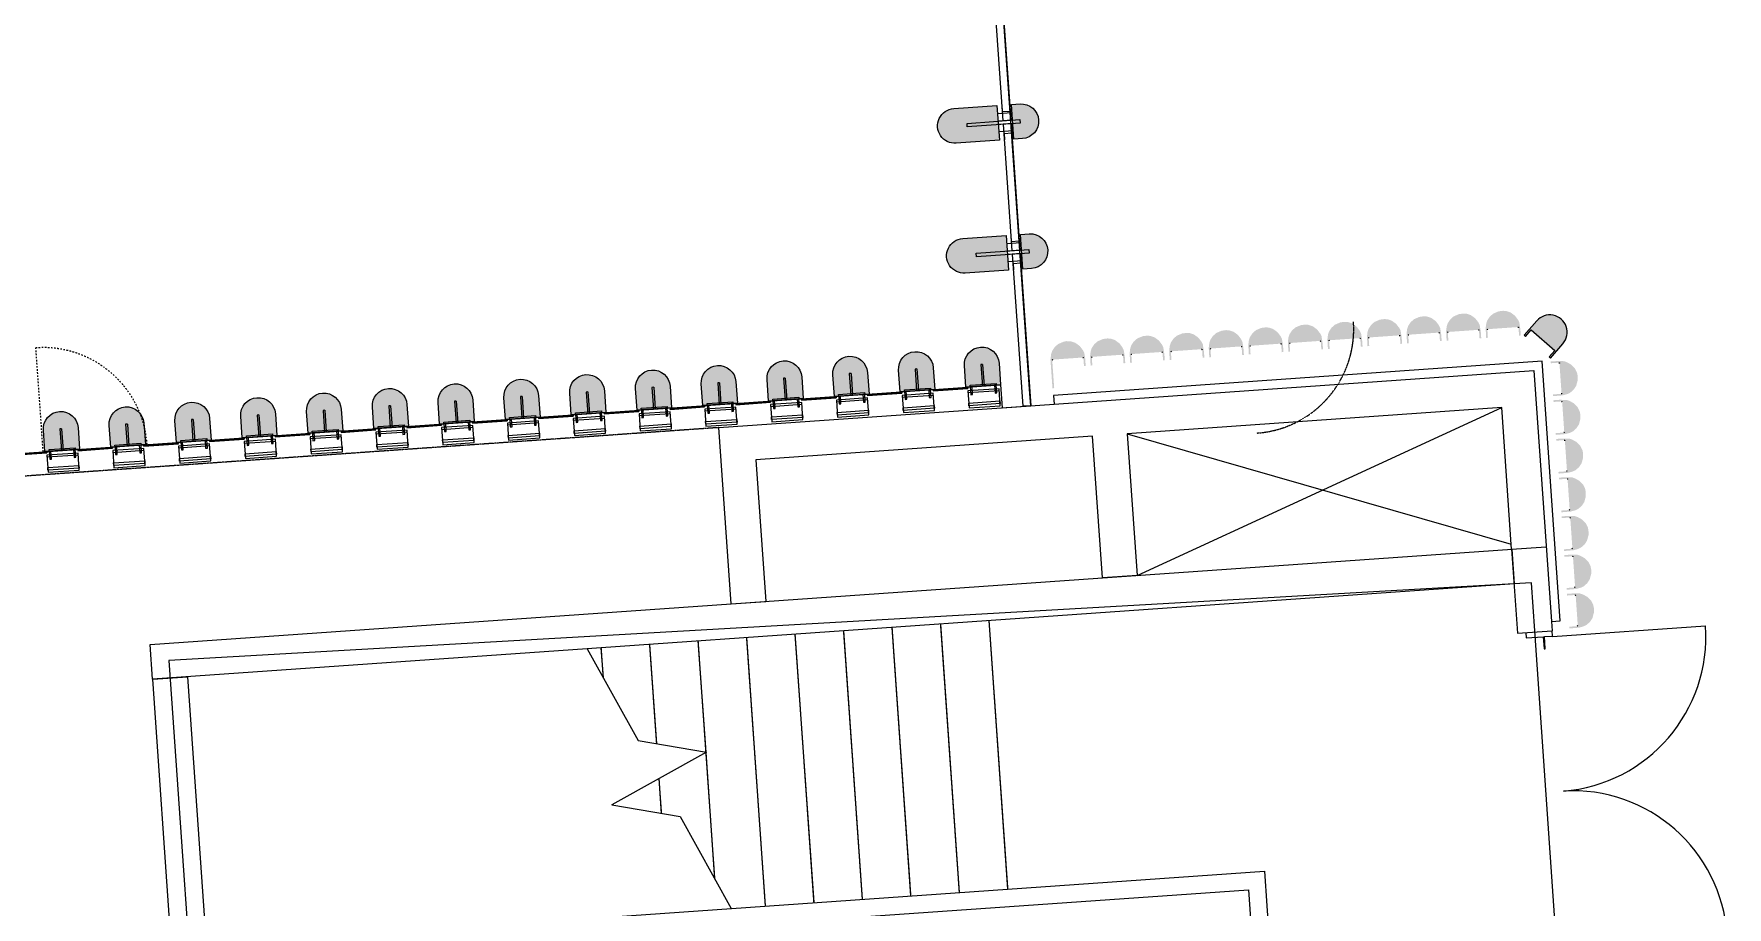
# Model space of a CAD drawing. Header units: millimetres. Extents: x 306 to 836129804, y -168137 to 818603917.
# Drawn here: x 833884647 to 833894402, y 817981290 to 817986320 of the extents above; entities that cross this region are included whole.
import ezdxf

# ---------------------------------------------------------------- set-up
doc = ezdxf.new("R2010")
doc.units = ezdxf.units.MM
doc.header["$LTSCALE"] = 3
for name, pattern in [('Dash', [6, 3, -3]), ('HIDDEN', [0.375, 0.25, -0.125]), ('Overhead', [1.8, 1.2, -0.6])]:
    doc.linetypes.add(name, pattern=pattern)
for name, color, linetype, lineweight in [('A-010-M_LINE', 251, 'Continuous', 13), ('A-200-M_WALL_EXT', 251, 'Continuous', 13), ('A-200-M_WALL_INT', 251, 'Continuous', 13), ('A-214-M_CURT_WALL', 251, 'Continuous', 13), ('A-215-M_CURT_PANEL', 251, 'Continuous', 13), ('A-215-MH_CURT_PANEL', 251, 'Dash', 13), ('A-242-M_STAIR', 251, 'Continuous', 13), ('A-242-MB_STAIR', 251, 'Continuous', 13), ('A-325-M_DOOR', 251, 'Continuous', 13), ('A-810-M_ROOMS', 251, 'Continuous', 13), ('Z-060-M_DETAIL', 253, 'Continuous', 5), ('Z-060-M_LINE_MEDIUM', 253, 'Continuous', 9)]:
    doc.layers.add(name, color=color, linetype=linetype, lineweight=lineweight)
doc.layers.add('UAJ-00XREF', color=7, linetype='Continuous')

# ---------------------------------------------------------------- blocks, each defined once
blk = doc.blocks.new('System Panel - ARC_Glazed-40650284-0300')
at = {"layer": 'A-215-M_CURT_PANEL', "lineweight": 9}
for p, q in [((-444.2, 44), (434.2, 44)), ((-444.2, 0), (-444.2, 44)), ((434.2, 0), (-444.2, 0)), ((434.2, 0), (434.2, 44))]:
    blk.add_line(p, q, dxfattribs=at)
blk = doc.blocks.new('System Panel - ARC_Glazed-27541355-0300')
at = {"layer": 'A-215-M_CURT_PANEL', "lineweight": 9}
for p, q in [((-365, 44), (365, 44)), ((-365, 0), (-365, 44)), ((365, 0), (-365, 0)), ((365, 0), (365, 44))]:
    blk.add_line(p, q, dxfattribs=at)
blk = doc.blocks.new('Circular Mullion - ARC_CW_CERAMIC MULLION-30650210-0300')
at = {"layer": 'Z-060-M_LINE_MEDIUM', "lineweight": 18}
h = blk.add_hatch(color=256, dxfattribs=at)
h.paths.add_polyline_path([(0, 160), (27.6, 155.9), (50, 146.6), (76.1, 123.7), (86.6, 110), (96.6, 85.9), (100, 46.2), (100, 10), (-100, 10), (-100, 60), (-93.3, 93.9), (-86.6, 110), (-70.7, 130.7), (-50, 146.6), (-17.3, 157.7), (-10, 158.7)], flags=0)
h.paths.add_polyline_path([(-17.4, -73.5), (100, -73.5), (100, -323.5), (93.2, -357.6), (86.6, -373.5), (70.7, -394.2), (44.6, -412.3), (20.7, -420.8), (0, -423.5), (-25.9, -420.1), (-50, -410.1), (-75.6, -387.8), (-86.6, -373.5), (-96.6, -349.4), (-100, -323.5), (-100, -73.5), (-45.5, -73.5)], flags=0)
at = {"layer": 'Z-060-M_DETAIL', "lineweight": 18}
for p, q in [((-100, 60), (-100, 10)), ((-100, 10), (100, 10)), ((100, 10), (100, 60)), ((100, -73.5), (-100, -73.5)), ((-100, -73.5), (-100, -323.5)), ((100, -323.5), (100, -73.5))]:
    blk.add_line(p, q, dxfattribs=at)
for centre, start, end in [((0, 60), 0, 180), ((0, -323.5), 180, 360)]:
    blk.add_arc(centre, 100, start, end, dxfattribs=at)
at = {"layer": 'Z-060-M_LINE_MEDIUM'}
for p, q in [((-63, 0), (-100, 0)), ((-63, -44), (-63, 0)), ((-51.7, 10), (-51.7, -73.5)), ((-10, 52.5), (-10, -252.5)), ((10, 52.5), (-10, 52.5)), ((10, -252.5), (10, 52.5)), ((51.7, 10), (51.7, -73.5)), ((63, 0), (100, 0)), ((63, -44), (63, 0)), ((-63, -44), (-100, -44)), ((63, -44), (100, -44)), ((-10, -252.5), (10, -252.5))]:
    blk.add_line(p, q, dxfattribs=at)
blk = doc.blocks.new('Circular Mullion - CERAMIC_MULLIONS-V43-0300')
at = {"layer": 'Z-060-M_DETAIL'}
h = blk.add_hatch(dxfattribs=at)
h.set_pattern_fill('FP_23', color=256, style=0, pattern_type=2)
h.set_pattern_definition([(40.001, (-59551.3, -90738), (1413.194, -378.638), [152.4, -1676.4]), (95.001, (-59551.3, -90738), (-1456.265, -543.098), [121.92, -1341.12]), (349.549, (-59561.9, -90616.5), (889.342, -1597.993), [129.52, -1424.721]), (43.817, (-59144.9, -90738), (2152.89, -425.62), [228.6, -2514.6]), (353.365, (-59173, -90557.3), (1490.58, -2302.893), [194.28, -2137.08]), (98.817, (-59144.9, -90738), (-2461.72, 1210.41), [182.88, -2011.68]), (69.001, (-59246.5, -90534.8), (1419.575, 353.966), [152.4, -1676.4]), (124.001, (-59246.5, -90534.8), (-1010.38, -1181.015), [121.92, -1341.12]), (18.549, (-59314.6, -90433.7), (1552.558, -966.475), [129.52, -1424.721]), (52.501, (-59551.27, -90738), (-151.2197, 659.7837), [67.056, -1257.808, 67.056, -2640.584]), (52.501, (-59551.27, -90738), (-151.2197, 659.7837), [-1391.92, -1294.384, 67.056, -1279.144]), (82.501, (-59551.3, -90738), (-635.7946, 723.761), [67.056, -709.168, 67.056, -1740.408]), (82.501, (-59551.3, -90738), (-635.7946, 723.761), [-843.28, -1227.328, 67.056, -446.024]), (122.501, (-59551.26, -91191.1), (-963.7366, 499.946), [67.056, -440.944, 67.056, -3621.024]), (122.501, (-59551.26, -91191.1), (-963.7366, 499.946), [-575.056, -1517.904, 67.056, -2036.064]), (132.501, (-59551.3, -91394.3), (-1198.252, -99.378), [67.056, -593.344, 67.056, -2479.04]), (132.501, (-59551.3, -91394.3), (-1198.252, -99.378), [-727.456, -985.52, 67.056, -1426.464])])
h.paths.add_polyline_path([(-10, -73.5), (-10, 10), (10, 10), (10, -73.5)], flags=0)
at = {"layer": 'A-214-M_CURT_WALL', "lineweight": 9}
for p, q in [((-10, 10), (-10, -73.5)), ((10, 10), (10, -73.5))]:
    blk.add_line(p, q, dxfattribs=at)
blk = doc.blocks.new('Circular Mullion - CERAMIC_MULLIONS-V44-0300')
at = {"layer": 'A-214-M_CURT_WALL', "lineweight": 9}
for p, q in [((-10, 10), (-10, -73.5)), ((10, 10), (10, -73.5))]:
    blk.add_line(p, q, dxfattribs=at)
blk = doc.blocks.new('Circular Mullion - Type A_150mm Profile-25928163-0300')
at = {"layer": 'A-214-M_CURT_WALL'}
blk.add_hatch(color=256, dxfattribs=at).paths.add_polyline_path([(-100, 0), (-90, 0), (-90, -49.5), (90, -49.5), (90, 0), (100, 0), (99.3, -55.5), (93.7, -82.9), (86.6, -100), (70.7, -120.7), (50, -136.6), (18, -147.6), (-7.1, -149.1), (-25.9, -146.6), (-50, -136.6), (-73.9, -116.5), (-90, -91.8), (-96.6, -75.9), (-100, -34.4), (-100, -16)], flags=0)
blk = doc.blocks.new('Circular Mullion - CERAMIC TUBES 150mm-V183-0300')
at = {"layer": 'A-214-M_CURT_WALL', "lineweight": 9}
for centre, start, end in [((-87, -46.5), 180, 270), ((87, -46.5), 270, 0)]:
    blk.add_arc(centre, 3, start, end, dxfattribs=at)
blk = doc.blocks.new('Circular Mullion - CERAMIC TUBES 150mm-V182-0300')
at = {"layer": 'A-214-M_CURT_WALL', "lineweight": 9}
for centre, start, end in [((-87, 46.5), 90, 180), ((87, 46.5), 0, 90)]:
    blk.add_arc(centre, 3, start, end, dxfattribs=at)
blk = doc.blocks.new('Circular Mullion - Type A_150mm Profile-28038416-0300')
at = {"layer": 'A-214-M_CURT_WALL'}
blk.add_hatch(color=256, dxfattribs=at).paths.add_polyline_path([(-100, -16), (-100, 0), (-90, 0), (-90, -49.5), (90, -49.5), (90, 115), (100, 115), (100, -50), (93.7, -82.9), (86.6, -100), (70.7, -120.7), (50, -136.6), (18, -147.6), (0, -150), (-25.9, -146.6), (-50, -136.6), (-73.9, -116.5), (-90, -91.8), (-96.6, -75.9), (-100, -49.5), (-100, -19.7)], flags=0)
blk = doc.blocks.new('Circular Mullion - CERAMIC TUBES 150mm_End Cap_Left_-V186-0300')
at = {"layer": 'A-214-M_CURT_WALL', "lineweight": 9}
for centre, start, end in [((-87, 46.5), 90, 180), ((87, 46.5), 0, 90)]:
    blk.add_arc(centre, 3, start, end, dxfattribs=at)
blk = doc.blocks.new('Circular Mullion - Type A-25928776-0300')
at = {"layer": 'A-214-M_CURT_WALL'}
blk.add_hatch(color=256, dxfattribs=at).paths.add_polyline_path([(-100, -0.2), (-90, -0.2), (-90, -49.5), (90, -47.4), (90, 0), (100, 0), (100, -109.3), (96.6, -135.2), (86.6, -159.3), (63.9, -185.3), (50, -195.9), (25.9, -205.9), (0, -209.3), (-25.9, -205.9), (-55.3, -191.8), (-70.7, -180), (-86.6, -159.3), (-96.6, -135.2), (-100, -109.3), (-100, -38.2)], flags=0)
at = {"layer": 'Z-060-M_DETAIL'}
for p, q in [((100, 0), (90, 0)), ((90, 0), (90, -49.5)), ((100, -109.3), (100, 0)), ((-90, -0.2), (-100, -0.2)), ((-100, -0.2), (-100, -109.3)), ((-90, -49.5), (-90, -0.2)), ((90, -49.5), (-90, -49.5))]:
    blk.add_line(p, q, dxfattribs=at)
blk.add_arc((0, -109.3), 100, 180, 0, dxfattribs=at)
blk = doc.blocks.new('Circular Mullion - CERAMIC TUBES 209mm-V187-0300')
at = {"layer": 'A-214-M_CURT_WALL', "lineweight": 9}
blk.add_line((-97, 0), (-93, 0), dxfattribs=at)
for centre, start, end in [((-87, 46.5), 90, 165), ((87, 46.5), 15, 90)]:
    blk.add_arc(centre, 3, start, end, dxfattribs=at)
blk = doc.blocks.new('Circular Mullion - ARC_225mm CERAMIC MULLION-27539017-0300')
at = {"layer": 'Z-060-M_DETAIL', "lineweight": 9}
blk.add_hatch(color=256, dxfattribs=at).paths.add_polyline_path([(100, -125), (96.6, -150.9), (86.6, -175), (70.7, -195.7), (50, -211.6), (25.9, -221.6), (0, -225), (-25.9, -221.6), (-50, -211.6), (-70.7, -195.7), (-86.6, -175), (-96.6, -150.9), (-100, -125), (-100, 0), (100, 0)], flags=0)
at = {"layer": 'Z-060-M_DETAIL'}
for p, q in [((-90, 120), (90, 120)), ((-90, 21.5), (-90, 120)), ((90, 108), (-90, 108)), ((-90, 108), (-90, 92.6)), ((90, 120), (90, 21.5)), ((90, 92.6), (90, 108)), ((-90, 92.6), (90, 92.6)), ((90, 33.5), (-90, 33.5)), ((90, 21.5), (-90, 21.5)), ((-75, 45), (-65, 45)), ((-75, 0), (-75, 45)), ((-65, 45), (-65, 0)), ((65, 45), (75, 45)), ((65, 0), (65, 45)), ((75, 45), (75, 0)), ((-75, 0), (-75, -10)), ((-65, 0), (-75, 0)), ((-75, -10), (75, -10)), ((-5, -125), (-5, 0)), ((5, -125), (5, 0)), ((75, 0), (65, 0)), ((75, -10), (75, 0)), ((5, -125), (-5, -125))]:
    blk.add_line(p, q, dxfattribs=at)
at = {"layer": 'Z-060-M_LINE_MEDIUM'}
for p, q in [((100, 0), (-100, 0)), ((-100, 0), (-100, -125)), ((100, -125), (100, 0))]:
    blk.add_line(p, q, dxfattribs=at)
blk.add_arc((0, -125), 100, 180, 360, dxfattribs=at)
blk = doc.blocks.new('ARC_CWP_PERFORATED METAL_STRAIGHT - ARC_CWP_PERFORATED METAL_STRAIGHT-39675528-0300')
at = {"layer": 'A-215-M_CURT_PANEL', "lineweight": 9}
for p, q in [((100, -5), (-100, -5)), ((-100, -5), (-100, -8)), ((-100, -8), (100, -8)), ((100, -5), (100, -8))]:
    blk.add_line(p, q, dxfattribs=at)
blk = doc.blocks.new('ARC_CWP_Access Panel - ARC_CWP_Access Panel-39744233-0300')
at = {"layer": 'A-215-M_CURT_PANEL', "lineweight": 9}
for p, q in [((100, -5), (-100, -5)), ((-100, -5), (-100, -8)), ((-100, -8), (100, -8)), ((100, -5), (100, -8))]:
    blk.add_line(p, q, dxfattribs=at)
at = {"layer": 'A-215-MH_CURT_PANEL'}
blk.add_line((-300, 0), (-300, 599.9), dxfattribs=at)
blk.add_arc((-300, 0), 599.9, 360, 90, dxfattribs=at)
blk = doc.blocks.new('3A35X-MAGP-P-MP-00')
at = {"layer": 'A-010-M_LINE'}
for p, q in [((834473087.8, 817984433.7), (834470273.3, 817984236.9)), ((834470276.8, 817984187), (834473041.5, 817984380.3)), ((834473041.5, 817984380.3), (834473142.4, 817982936)), ((834473192.3, 817982939.5), (834473087.8, 817984433.7)), ((834470273.3, 817984236.9), (834470276.8, 817984187)), ((834470755.2, 817983200.1), (834472855.9, 817984166.8)), ((834470698.2, 817984016), (834472910.8, 817983380.9)), ((834473142.4, 817982936), (834473192.3, 817982939.5))]:
    blk.add_line(p, q, dxfattribs=at)
at = {"layer": 'A-010-M_LINE', "linetype": 'HIDDEN'}
blk.add_line((834468345, 817984052), (834463920.9, 817983742.7), dxfattribs=at)
blk.add_arc((834471403.3, 817984619.1), 600, 273.99891, 3.99891, dxfattribs=at)
at = {"layer": 'A-200-M_WALL_EXT', "lineweight": 13}
for p, q in [((834465069.1, 817982802.6), (834472915, 817983351.1)), ((834472928.9, 817983151.6), (834472915, 817983351.1)), ((834472928.9, 817983151.6), (834467668.4, 817982783.9)), ((834465083.1, 817982603.1), (834465069.1, 817982802.6)), ((834467587.2, 817982778.2), (834465083.1, 817982603.1))]:
    blk.add_line(p, q, dxfattribs=at)
at = {"layer": 'A-200-M_WALL_INT'}
for p, q in [((834468345, 817984052), (834470276.8, 817984187)), ((834472855.9, 817984166.8), (834470698.2, 817984016)), ((834472912.9, 817983351), (834472855.9, 817984166.8)), ((834468416, 817983036.6), (834468345, 817984052)), ((834470498.7, 817984002.1), (834468558.4, 817983866.4)), ((834470555.7, 817983186.2), (834470498.7, 817984002.1)), ((834470698.2, 817984016), (834470755.2, 817983200.1)), ((834468558.4, 817983866.4), (834468615.5, 817983050.6)), ((834472912.9, 817983351), (834473112.4, 817983364.9)), ((834472912.9, 817983351), (834473112.4, 817983364.9)), ((834472912.9, 817983351), (834472946.7, 817982867.2)), ((834470755.2, 817983200.1), (834470555.7, 817983186.2)), ((834468416, 817983036.6), (834468615.5, 817983050.6)), ((834473142.4, 817982936), (834473146.3, 817982881.1)), ((834472946.7, 817982867.2), (834473146.3, 817982881.1)), ((834465084.7, 817982603.2), (834465284.2, 817982617.2)), ((834465379, 817978393.5), (834465084.7, 817982603.2)), ((834465284.2, 817982617.2), (834465578.5, 817978407.5)), ((834466938.6, 817981179.1), (834471488.7, 817981497.2)), ((834471488.7, 817981497.2), (834471502.7, 817981297.6)), ((834471502.7, 817981297.6), (834471552.9, 817980579.4))]:
    blk.add_line(p, q, dxfattribs=at)
at = {"layer": 'A-242-M_STAIR', "linetype": 'Overhead'}
for p, q in [((834469452.4, 817981354.8), (834469344.3, 817982901)), ((834469731.7, 817981374.3), (834469623.7, 817982920.6)), ((834470011.1, 817981393.9), (834469903, 817982940.1)), ((834467987.8, 817982230.7), (834467947.7, 817982803.4)), ((834468271.8, 817982182.3), (834468227.1, 817982822.9)), ((834468614.5, 817981296.2), (834468506.4, 817982842.4)), ((834468893.8, 817981315.7), (834468785.7, 817982862)), ((834469173.1, 817981335.3), (834469065, 817982881.5)), ((834467680.6, 817982609.8), (834467668.4, 817982783.9)), ((834468323, 817981450.8), (834468272, 817982180.1)), ((834468015.8, 817981829.9), (834468001.8, 817982030.3)), ((834467731.7, 817981878.2), (834467731.6, 817981880.5))]:
    blk.add_line(p, q, dxfattribs=at)
at = {"layer": 'A-242-M_STAIR'}
for p, q in [((834469452.4, 817981354.8), (834469344.3, 817982901)), ((834469731.7, 817981374.3), (834469623.7, 817982920.6)), ((834470011.1, 817981393.9), (834469903, 817982940.1)), ((834467987.8, 817982230.7), (834467947.7, 817982803.4)), ((834468271.8, 817982182.3), (834468227.1, 817982822.9)), ((834468614.5, 817981296.2), (834468506.4, 817982842.4)), ((834468893.8, 817981315.7), (834468785.7, 817982862)), ((834469173.1, 817981335.3), (834469065, 817982881.5)), ((834467668.4, 817982783.9), (834467587.2, 817982778.2)), ((834467680.6, 817982609.8), (834467668.4, 817982783.9)), ((834468323, 817981450.8), (834468272, 817982180.1)), ((834468015.8, 817981829.9), (834468001.8, 817982030.3)), ((834467731.7, 817981878.2), (834467731.6, 817981880.5))]:
    blk.add_line(p, q, dxfattribs=at)
at = {"layer": 'A-242-MB_STAIR'}
for p, q in [((834467587.2, 817982778.2), (834467880.6, 817982248.9)), ((834467880.6, 817982248.9), (834468275.1, 817982181.8)), ((834468275.1, 817982181.8), (834467728.5, 817981878.8)), ((834467728.5, 817981878.8), (834468123, 817981811.6)), ((834468123, 817981811.6), (834468416.3, 817981282.4))]:
    blk.add_line(p, q, dxfattribs=at)
at = {"layer": 'A-325-M_DOOR'}
blk.add_line((834473148.6, 817982848.2), (834474029.9, 817982909.8), dxfattribs=at)
at = {"layer": 'A-325-M_DOOR', "lineweight": 9}
for p, q in [((834472994.6, 817982870.5), (834472996.7, 817982840.6)), ((834472996.7, 817982840.6), (834473094.5, 817982847.4)), ((834473094.5, 817982847.4), (834473099.4, 817982777.6)), ((834473101.5, 817982847.9), (834473148.4, 817982851.2)), ((834473106.3, 817982778.1), (834473101.5, 817982847.9)), ((834473148.4, 817982851.2), (834473146.3, 817982881.1)), ((834473099.4, 817982777.6), (834473106.3, 817982778.1))]:
    blk.add_line(p, q, dxfattribs=at)
at = {"layer": 'A-325-M_DOOR'}
for centre, start, end in [((834473140, 817982847.6), 274.54836, 3.99891), ((834473264.4, 817981067.9), 3.99891, 93.44946)]:
    blk.add_arc(centre, 892, start, end, dxfattribs=at)
at = {"layer": 'A-810-M_ROOMS', "flags": 128}
blk.add_lwpolyline([(834465085.8, 817974771.6), (834464865.7, 817977918.8), (834464850.9, 817978131.1), (834464308.7, 817978093.2), (834464157.8, 817978224.4), (834463773.4, 817983723.4), (834463904.6, 817983874.4), (834468435.5, 817984191.1), (834469968.6, 817984298.3), (834469977.9, 817984166.1), (834470142.5, 817984177.6), (834470137.6, 817984246.7), (834470118.4, 817984521.6), (834468190.7, 818012091.5)], dxfattribs=at)
blk.add_lwpolyline([(834465363.7, 817980046.5), (834467008.1, 817980161.4), (834467102.4, 817980269.9), (834467045.3, 817981086.3), (834471396, 817981390.4), (834471460.1, 817980472.7), (834471559.9, 817980479.6), (834473205.9, 817980594.7), (834473176, 817981021.7), (834473046, 817982881.1), (834473026.7, 817983156.9), (834465177.5, 817982710)], close=True, dxfattribs=at)
at = {"layer": 'A-214-M_CURT_WALL', "lineweight": 18, "extrusion": (0, 0, -1), "rotation": 86.000376102104}
for p in [(-834470028.2, 817985812), (-834470080.5, 817985063.9)]:
    blk.add_blockref('Circular Mullion - ARC_CW_CERAMIC MULLION-30650210-0300', p, dxfattribs=at)
at = {"layer": 'A-214-M_CURT_WALL'}
for name, p, rotation in [('Circular Mullion - Type A_150mm Profile-25928163-0300', (834471726.6, 817984495.9), 183.9989085257713), ('Circular Mullion - Type A_150mm Profile-25928163-0300', (834471954.4, 817984511.9), 183.9989085257713), ('Circular Mullion - Type A_150mm Profile-25928163-0300', (834472182.3, 817984527.8), 183.9989085257713), ('Circular Mullion - Type A_150mm Profile-25928163-0300', (834472410.2, 817984543.7), 183.9989085257713), ('Circular Mullion - Type A_150mm Profile-25928163-0300', (834472638.1, 817984559.6), 183.9989085257713), ('Circular Mullion - Type A_150mm Profile-25928163-0300', (834472866, 817984575.6), 183.9989085257713), ('Circular Mullion - Type A-25928776-0300', (834473061.1, 817984518.3), 138.9989085257697), ('Circular Mullion - Type A_150mm Profile-28038416-0300', (834470359.3, 817984400.3), 183.9989085257713), ('Circular Mullion - Type A_150mm Profile-25928163-0300', (834470587.2, 817984416.3), 183.9989085257713), ('Circular Mullion - Type A_150mm Profile-25928163-0300', (834470815, 817984432.2), 183.9989085257713), ('Circular Mullion - Type A_150mm Profile-25928163-0300', (834471042.9, 817984448.1), 183.9989085257713), ('Circular Mullion - Type A_150mm Profile-25928163-0300', (834471270.8, 817984464.1), 183.9989085257713), ('Circular Mullion - Type A_150mm Profile-25928163-0300', (834471498.7, 817984480), 183.9989085257713)]:
    blk.add_blockref(name, p, dxfattribs=dict(at, rotation=rotation))
at = {"layer": 'A-214-M_CURT_WALL', "lineweight": 9, "extrusion": (0, 0, -1)}
for name, p, rotation in [('Circular Mullion - CERAMIC TUBES 150mm-V182-0300', (-834471726.6, 817984495.9), 356.0010914742286), ('Circular Mullion - CERAMIC TUBES 150mm-V182-0300', (-834471954.4, 817984511.9), 356.0010914742286), ('Circular Mullion - CERAMIC TUBES 150mm-V182-0300', (-834472182.3, 817984527.8), 356.0010914742286), ('Circular Mullion - CERAMIC TUBES 150mm-V182-0300', (-834472410.2, 817984543.7), 356.0010914742286), ('Circular Mullion - CERAMIC TUBES 150mm-V182-0300', (-834472638.1, 817984559.6), 356.0010914742286), ('Circular Mullion - CERAMIC TUBES 150mm-V182-0300', (-834472866, 817984575.6), 356.0010914742286), ('Circular Mullion - ARC_225mm CERAMIC MULLION-27539017-0300', (-834469110.9, 817984238.4), 176.0010914742286), ('Circular Mullion - ARC_225mm CERAMIC MULLION-27539017-0300', (-834469489.9, 817984264.8), 176.0010914742286), ('Circular Mullion - ARC_225mm CERAMIC MULLION-27539017-0300', (-834469868.9, 817984291.3), 176.0010914742286), ('Circular Mullion - CERAMIC TUBES 150mm_End Cap_Left_-V186-0300', (-834470359.3, 817984400.3), 356.0010914742286), ('Circular Mullion - CERAMIC TUBES 150mm-V182-0300', (-834470587.2, 817984416.3), 356.0010914742286), ('Circular Mullion - CERAMIC TUBES 150mm-V182-0300', (-834470815, 817984432.2), 356.0010914742286), ('Circular Mullion - CERAMIC TUBES 150mm-V182-0300', (-834471042.9, 817984448.1), 356.0010914742286), ('Circular Mullion - CERAMIC TUBES 150mm-V182-0300', (-834471270.8, 817984464.1), 356.0010914742286), ('Circular Mullion - CERAMIC TUBES 150mm-V182-0300', (-834471498.7, 817984480), 356.0010914742286), ('Circular Mullion - ARC_225mm CERAMIC MULLION-27539017-0300', (-834467594.9, 817984132.4), 176.0010914742286), ('Circular Mullion - ARC_225mm CERAMIC MULLION-27539017-0300', (-834467973.9, 817984158.9), 176.0010914742286), ('Circular Mullion - ARC_225mm CERAMIC MULLION-27539017-0300', (-834468352.9, 817984185.4), 176.0010914742286), ('Circular Mullion - ARC_225mm CERAMIC MULLION-27539017-0300', (-834468731.9, 817984211.9), 176.0010914742286), ('Circular Mullion - CERAMIC TUBES 150mm-V183-0300', (-834473145, 817984332.9), 266.0010914742286), ('Circular Mullion - ARC_225mm CERAMIC MULLION-27539017-0300', (-834466457.9, 817984052.9), 176.0010914742286), ('Circular Mullion - ARC_225mm CERAMIC MULLION-27539017-0300', (-834466836.9, 817984079.4), 176.0010914742286), ('Circular Mullion - ARC_225mm CERAMIC MULLION-27539017-0300', (-834467215.9, 817984105.9), 176.0010914742286), ('Circular Mullion - ARC_225mm CERAMIC MULLION-27539017-0300', (-834464941.9, 817983946.9), 176.0010914742286), ('Circular Mullion - ARC_225mm CERAMIC MULLION-27539017-0300', (-834465320.9, 817983973.4), 176.0010914742286), ('Circular Mullion - ARC_225mm CERAMIC MULLION-27539017-0300', (-834465699.9, 817983999.9), 176.0010914742286), ('Circular Mullion - ARC_225mm CERAMIC MULLION-27539017-0300', (-834466078.9, 817984026.4), 176.0010914742286), ('Circular Mullion - CERAMIC TUBES 150mm-V183-0300', (-834473160.6, 817984109.9), 266.0010914742286), ('Circular Mullion - ARC_225mm CERAMIC MULLION-27539017-0300', (-834464562.9, 817983920.4), 176.0010914742286), ('Circular Mullion - CERAMIC TUBES 150mm-V183-0300', (-834473176.2, 817983886.8), 266.0010914742286), ('Circular Mullion - CERAMIC TUBES 150mm-V183-0300', (-834473191.8, 817983663.8), 266.0010914742286), ('Circular Mullion - CERAMIC TUBES 150mm-V183-0300', (-834473207.4, 817983440.8), 266.0010914742286), ('Circular Mullion - CERAMIC TUBES 150mm-V183-0300', (-834473222.9, 817983217.8), 266.0010914742286), ('Circular Mullion - CERAMIC TUBES 150mm-V183-0300', (-834473238.5, 817982994.8), 266.0010914742286)]:
    blk.add_blockref(name, p, dxfattribs=dict(at, rotation=rotation))
at = {"layer": 'A-214-M_CURT_WALL', "extrusion": (0, 0, -1), "rotation": 266.0010914742286}
for p in [(-834473145, 817984332.9), (-834473160.6, 817984109.9), (-834473176.2, 817983886.8), (-834473191.8, 817983663.8), (-834473207.4, 817983440.8), (-834473222.9, 817983217.8), (-834473238.5, 817982994.8)]:
    blk.add_blockref('Circular Mullion - Type A_150mm Profile-25928163-0300', p, dxfattribs=at)
at = {"layer": 'A-215-M_CURT_PANEL'}
for name, p, rotation in [('System Panel - ARC_Glazed-27541355-0300', (834470002, 817986186.1), 93.99962389789602), ('System Panel - ARC_Glazed-27541355-0300', (834470054.3, 817985437.9), 93.99962389789602), ('ARC_CWP_Access Panel - ARC_CWP_Access Panel-39744233-0300', (834464752.4, 817983933.7), 3.998908525771384), ('ARC_CWP_PERFORATED METAL_STRAIGHT - ARC_CWP_PERFORATED METAL_STRAIGHT-39675528-0300', (834469679.4, 817984278.1), 3.998908525771384), ('ARC_CWP_PERFORATED METAL_STRAIGHT - ARC_CWP_PERFORATED METAL_STRAIGHT-39675528-0300', (834468163.4, 817984172.1), 3.998908525771384), ('ARC_CWP_PERFORATED METAL_STRAIGHT - ARC_CWP_PERFORATED METAL_STRAIGHT-39675528-0300', (834468542.4, 817984198.6), 3.998908525771384), ('ARC_CWP_PERFORATED METAL_STRAIGHT - ARC_CWP_PERFORATED METAL_STRAIGHT-39675528-0300', (834468921.4, 817984225.1), 3.998908525771384), ('ARC_CWP_PERFORATED METAL_STRAIGHT - ARC_CWP_PERFORATED METAL_STRAIGHT-39675528-0300', (834469300.4, 817984251.6), 3.998908525771384), ('ARC_CWP_PERFORATED METAL_STRAIGHT - ARC_CWP_PERFORATED METAL_STRAIGHT-39675528-0300', (834466647.4, 817984066.1), 3.998908525771384), ('ARC_CWP_PERFORATED METAL_STRAIGHT - ARC_CWP_PERFORATED METAL_STRAIGHT-39675528-0300', (834467026.4, 817984092.6), 3.998908525771384), ('ARC_CWP_PERFORATED METAL_STRAIGHT - ARC_CWP_PERFORATED METAL_STRAIGHT-39675528-0300', (834467405.4, 817984119.1), 3.998908525771384), ('ARC_CWP_PERFORATED METAL_STRAIGHT - ARC_CWP_PERFORATED METAL_STRAIGHT-39675528-0300', (834467784.4, 817984145.6), 3.998908525771384), ('ARC_CWP_PERFORATED METAL_STRAIGHT - ARC_CWP_PERFORATED METAL_STRAIGHT-39675528-0300', (834465510.4, 817983986.6), 3.998908525771384), ('ARC_CWP_PERFORATED METAL_STRAIGHT - ARC_CWP_PERFORATED METAL_STRAIGHT-39675528-0300', (834465889.4, 817984013.1), 3.998908525771384), ('ARC_CWP_PERFORATED METAL_STRAIGHT - ARC_CWP_PERFORATED METAL_STRAIGHT-39675528-0300', (834466268.4, 817984039.6), 3.998908525771384), ('ARC_CWP_PERFORATED METAL_STRAIGHT - ARC_CWP_PERFORATED METAL_STRAIGHT-39675528-0300', (834464373.4, 817983907.2), 3.998908525771384), ('ARC_CWP_PERFORATED METAL_STRAIGHT - ARC_CWP_PERFORATED METAL_STRAIGHT-39675528-0300', (834465131.4, 817983960.2), 3.998908525771384)]:
    blk.add_blockref(name, p, dxfattribs=dict(at, rotation=rotation))
at = {"layer": 'A-215-M_CURT_PANEL', "lineweight": 9, "rotation": 93.99962389789602}
blk.add_blockref('System Panel - ARC_Glazed-40650284-0300', (834470111.5, 817984620.7), dxfattribs=at)
at = {"layer": 'Z-060-M_DETAIL', "lineweight": 9, "extrusion": (0, 0, -1)}
for name, p, rotation in [('Circular Mullion - CERAMIC_MULLIONS-V44-0300', (-834470028.2, 817985812), 86.000376102104), ('Circular Mullion - CERAMIC_MULLIONS-V43-0300', (-834470080.5, 817985063.9), 86.000376102104), ('Circular Mullion - CERAMIC TUBES 209mm-V187-0300', (-834473061.1, 817984518.3), 41.00109147423036)]:
    blk.add_blockref(name, p, dxfattribs=dict(at, rotation=rotation))

msp = doc.modelspace()

# ---------------------------------------------------------------- block references
at = {"layer": 'UAJ-00XREF', "ltscale": 0.5}
msp.add_blockref('3A35X-MAGP-P-MP-00', (-579752.6, 0), dxfattribs=at)

doc.saveas('drawing.dxf')
